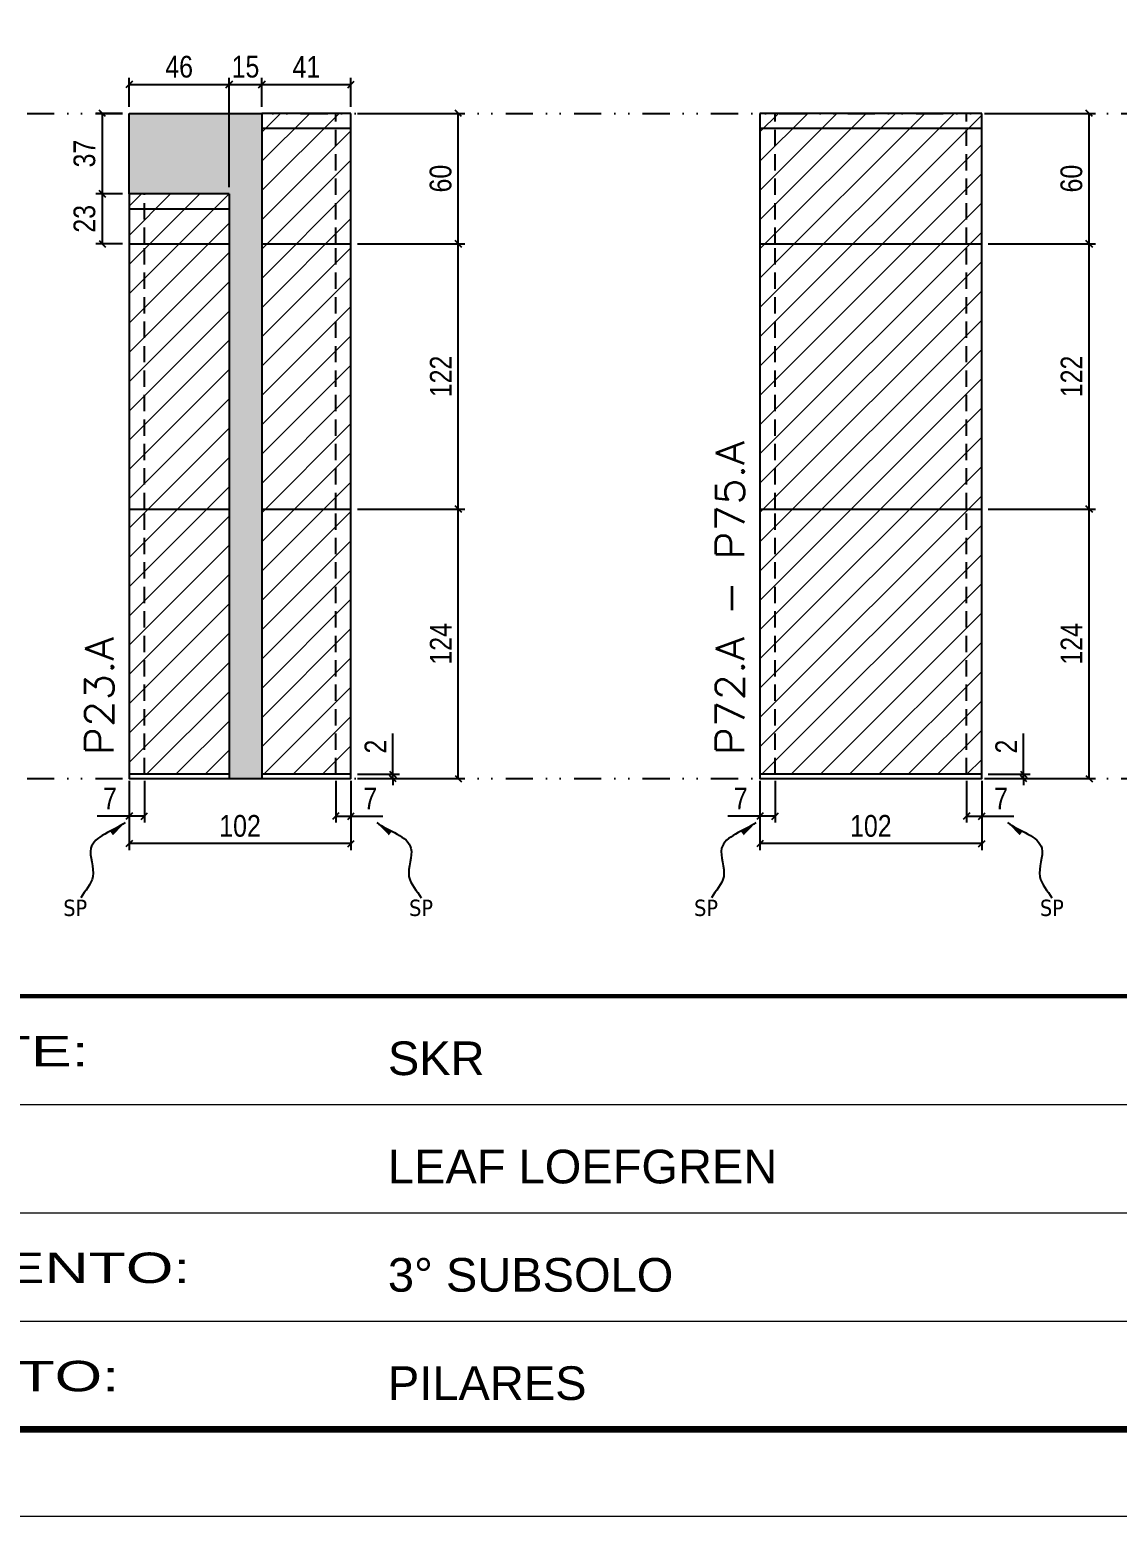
# Model space of a CAD drawing. Header units: millimetres. Extents: x 13777 to 27878, y -21631 to 6985.
# Drawn here: x 16546 to 17046, y -957 to -273 of the extents above; entities that cross this region are included whole.
import ezdxf

# ---------------------------------------------------------------- set-up
doc = ezdxf.new("R2010")
doc.units = ezdxf.units.MM
for name, pattern in [('CONTINUO', [0]), ('DASHED', [0.75, 0.5, -0.25]), ('DIVIDE2', [0.625, 0.25, -0.125, 0, -0.125, 0, -0.125]), ('HIDDEN', [0.375, 0.25, -0.125])]:
    doc.linetypes.add(name, pattern=pattern)
for name, color, linetype in [('COTA', 241, 'Continuous'), ('Nível', 160, 'Continuous'), ('Painéis', 200, 'Continuous'), ('SARR_2.2x7', 40, 'Continuous'), ('Sarrafo de Pressão', 42, 'HIDDEN'), ('texto', 7, 'Continuous')]:
    doc.layers.add(name, color=color, linetype=linetype)
for name, color, linetype, lineweight in [('Folhas', 255, 'Continuous', 9), ('Hachura', 251, 'Continuous', 9), ('SARRAFO DE PRESSAO', 251, 'DASHED', 9), ('Texto Seção', 7, 'Continuous', 15)]:
    doc.layers.add(name, color=color, linetype=linetype, lineweight=lineweight)
doc.styles.add('ARIAL', font='arial.ttf')
doc.styles.add('COTA TECNICA', font='techl___.ttf', dxfattribs={"height": 10})
doc.styles.add('COTA TECNICA-50', font='techl___.ttf', dxfattribs={"height": 10})
doc.styles.add('REGUA-120', font='ROMANS.shx', dxfattribs={"height": 15})
doc.styles.get("Standard").update_dxf_attribs({"font": 'arial.ttf'})
doc.styles.add('Tecnologia', font='')
doc.styles.get('Tecnologia').set_extended_font_data('Forgotten Futurist')
doc.dimstyles.new('COTA PAINEL-50', dxfattribs={"dimtxt": 10, "dimasz": 3, "dimexe": 3, "dimexo": 3, "dimgap": 3, "dimtad": 1, "dimdec": 1, "dimzin": 12, "dimdsep": 46, "dimtxsty": 'COTA TECNICA-50', "dimblk1": 'OBLIQUE', "dimblk2": 'OBLIQUE', "dimsah": 1, "dimcen": 0.9, "dimclrd": 4, "dimclre": 4, "dimclrt": 240, "dimadec": 1, "dimazin": 3, "dimtfac": 1, "dimtdec": 1, "dimtmove": 0, "dimatfit": 3, "dimfxl": 1, "dimtolj": 1, "dimtzin": 12, "dimarcsym": 0})
doc.dimstyles.new('PAINEL', dxfattribs={"dimtxt": 10, "dimasz": 3, "dimexe": 3, "dimexo": 3, "dimgap": 3, "dimtad": 1, "dimdec": 1, "dimzin": 12, "dimdsep": 46, "dimtxsty": 'COTA TECNICA', "dimblk1": 'OBLIQUE', "dimblk2": 'OBLIQUE', "dimsah": 1, "dimcen": 0.9, "dimclrd": 4, "dimclre": 4, "dimclrt": 240, "dimadec": 1, "dimazin": 3, "dimtfac": 1, "dimtdec": 1, "dimtmove": 0, "dimatfit": 3, "dimfxl": 1, "dimtolj": 1, "dimtzin": 12, "dimarcsym": 0})
doc.dimstyles.get("Standard").update_dxf_attribs({"dimtxt": 0.18, "dimasz": 0.18, "dimexe": 0.18, "dimexo": 0.0625, "dimgap": 0.09, "dimtad": 0, "dimtih": 1, "dimtoh": 1, "dimdec": 4, "dimzin": 0, "dimdsep": 46, "dimtxsty": 'Standard', "dimcen": 0.09, "dimadec": 0, "dimazin": 0, "dimtfac": 1, "dimtdec": 4, "dimtofl": 0, "dimtmove": 0, "dimatfit": 3, "dimfxl": 1, "dimtolj": 1, "dimtzin": 0, "dimarcsym": 0})

# ---------------------------------------------------------------- blocks, each defined once
blk = doc.blocks.new('9999999999')
at = {"color": 30, "linetype": 'CONTINUO'}
for p, q in [((98564.56, 34379.64), (99583.98, 34379.64)), ((98564.56, 34329.83), (99487.98, 34329.83)), ((98564.56, 34280.02), (99487.98, 34280.02))]:
    blk.add_line(p, q, dxfattribs=at)
at = {"color": 30, "linetype": 'CONTINUO', "const_width": 2}
blk.add_lwpolyline([(99583.98, 34230.21), (99583.98, 34414.45, 0.414214), (99568.98, 34429.45), (98228.98, 34429.45, 0.414214), (98213.98, 34414.45), (98213.98, 34245.21, 0.414214), (98228.98, 34230.21), (99583.98, 34230.21)], format="xyb", dxfattribs=at)
at = {"layer": 'Folhas'}
blk.add_lwpolyline([(98138.98, 34190.21), (99623.98, 34190.21), (99623.98, 35240.21), (98138.98, 35240.21)], close=True, dxfattribs=at)
at = {"layer": 'Folhas', "color": 30, "const_width": 3}
blk.add_lwpolyline([(98213.98, 34230.21), (99583.98, 34230.21), (99583.98, 35200.21), (98213.98, 35200.21)], close=True, dxfattribs=at)
at = {"color": 7, "linetype": 'Continuous', "ltscale": 5, "style": 'ARIAL'}
for s, height, p in [('SKR', 15.483, (98837.68, 34393.13)), ('LEAF LOEFGREN', 15.4829, (98837.68, 34343.32)), ('3° SUBSOLO', 15.483, (98837.68, 34293.51)), ('PILARES', 15.483, (98837.68, 34243.7))]:
    blk.add_text(s, height=height, dxfattribs=at).set_placement(p)
at = {"layer": 'Folhas', "color": 7, "style": 'Tecnologia', "width": 1.5}
for s, p in [('CLIENTE:', (98573.65, 34397.17)), ('PAVIMENTO:', (98573.65, 34297.5)), ('PROJETO:', (98573.65, 34247.69))]:
    blk.add_text(s, height=14, dxfattribs=at).set_placement(p)
blk = doc.blocks.new('_Oblique')
at = {"color": 0, "linetype": 'ByBlock', "lineweight": -2}
blk.add_line((-0.5, -0.5), (0.5, 0.5), dxfattribs=at)
blk = doc.blocks.new('*D1623')
at = {"layer": 'COTA', "color": 4, "lineweight": -2, "transparency": 16777216}
for p, q in [((16591.68, -618.44), (16591.68, -650.33)), ((16693.68, -618.44), (16693.68, -650.33)), ((16693.68, -647.33), (16591.68, -647.33))]:
    blk.add_line(p, q, dxfattribs=at)
at = {"layer": 'Defpoints', "color": 0, "transparency": 16777216}
for p in [(16591.68, -615.44), (16693.68, -615.44), (16591.68, -647.33)]:
    blk.add_point(p, dxfattribs=at)
at = {"layer": 'COTA', "color": 4, "lineweight": -2, "transparency": 16777216, "xscale": 3, "yscale": 3, "zscale": 3, "rotation": 180}
blk.add_blockref('_Oblique', (16591.68, -647.33), dxfattribs=at)
at = {"layer": 'COTA', "color": 4, "lineweight": -2, "transparency": 16777216, "xscale": 3, "yscale": 3, "zscale": 3}
blk.add_blockref('_Oblique', (16693.68, -647.33), dxfattribs=at)
at = {"layer": 'COTA', "color": 240, "transparency": 16777216, "insert": (16642.68, -639.23), "char_height": 10, "attachment_point": 5, "style": 'COTA TECNICA'}
blk.add_mtext('\\A1;102', dxfattribs=at)
blk = doc.blocks.new('*D1624')
at = {"layer": 'COTA', "color": 4, "lineweight": -2, "transparency": 16777216}
for p, q in [((16686.68, -618.44), (16686.68, -637.68)), ((16693.68, -620.44), (16693.68, -637.68)), ((16686.68, -634.68), (16693.68, -634.68)), ((16693.68, -634.68), (16708.41, -634.68))]:
    blk.add_line(p, q, dxfattribs=at)
at = {"layer": 'Defpoints', "color": 0, "transparency": 16777216}
for p in [(16686.68, -615.44), (16693.68, -617.44), (16693.68, -634.68)]:
    blk.add_point(p, dxfattribs=at)
at = {"layer": 'COTA', "color": 4, "lineweight": -2, "transparency": 16777216, "xscale": 3, "yscale": 3, "zscale": 3, "rotation": 180}
blk.add_blockref('_Oblique', (16686.68, -634.68), dxfattribs=at)
at = {"layer": 'COTA', "color": 4, "lineweight": -2, "transparency": 16777216, "xscale": 3, "yscale": 3, "zscale": 3}
blk.add_blockref('_Oblique', (16693.68, -634.68), dxfattribs=at)
at = {"layer": 'COTA', "color": 240, "transparency": 16777216, "insert": (16702.54, -626.61), "char_height": 10, "attachment_point": 5, "style": 'COTA TECNICA-50'}
blk.add_mtext('\\A1;7', dxfattribs=at)
blk = doc.blocks.new('*D1625')
at = {"layer": 'COTA', "color": 4, "lineweight": -2, "transparency": 16777216}
for p, q in [((16591.68, -620.44), (16591.68, -637.68)), ((16598.68, -618.44), (16598.68, -637.68)), ((16591.68, -634.68), (16576.95, -634.68)), ((16598.68, -634.68), (16591.68, -634.68))]:
    blk.add_line(p, q, dxfattribs=at)
at = {"layer": 'Defpoints', "color": 0, "transparency": 16777216}
for p in [(16591.68, -617.44), (16598.68, -615.44), (16591.68, -634.68)]:
    blk.add_point(p, dxfattribs=at)
at = {"layer": 'COTA', "color": 4, "lineweight": -2, "transparency": 16777216, "xscale": 3, "yscale": 3, "zscale": 3, "rotation": 180}
blk.add_blockref('_Oblique', (16591.68, -634.68), dxfattribs=at)
at = {"layer": 'COTA', "color": 4, "lineweight": -2, "transparency": 16777216, "xscale": 3, "yscale": 3, "zscale": 3}
blk.add_blockref('_Oblique', (16598.68, -634.68), dxfattribs=at)
at = {"layer": 'COTA', "color": 240, "transparency": 16777216, "insert": (16582.81, -626.61), "char_height": 10, "attachment_point": 5, "style": 'COTA TECNICA-50'}
blk.add_mtext('\\A1;7', dxfattribs=at)
blk = doc.blocks.new('*D1626')
at = {"layer": 'COTA', "color": 4, "lineweight": -2, "transparency": 16777216}
for p, q in [((16712.94, -615.44), (16712.94, -596.64)), ((16696.68, -615.44), (16715.94, -615.44)), ((16696.68, -617.44), (16715.94, -617.44)), ((16712.94, -617.44), (16712.94, -615.44)), ((16712.94, -617.44), (16712.94, -620.44))]:
    blk.add_line(p, q, dxfattribs=at)
at = {"layer": 'Defpoints', "color": 0, "transparency": 16777216}
for p in [(16693.68, -615.44), (16693.68, -617.44), (16712.94, -617.44)]:
    blk.add_point(p, dxfattribs=at)
at = {"layer": 'COTA', "color": 4, "lineweight": -2, "transparency": 16777216, "xscale": 3, "yscale": 3, "zscale": 3}
for p, rotation in [((16712.94, -615.44), 270), ((16712.94, -617.44), 90)]:
    blk.add_blockref('_Oblique', p, dxfattribs=dict(at, rotation=rotation))
at = {"layer": 'COTA', "color": 240, "transparency": 16777216, "insert": (16704.94, -602.69), "char_height": 10, "attachment_point": 5, "rotation": 90, "style": 'COTA TECNICA-50'}
blk.add_mtext('\\A1;2', dxfattribs=at)
blk = doc.blocks.new('*D1627')
at = {"layer": 'COTA', "color": 4, "lineweight": -2, "transparency": 16777216}
for p, q in [((16696.68, -371.44), (16746.05, -371.44)), ((16743.05, -493.44), (16743.05, -371.44)), ((16696.68, -493.44), (16746.05, -493.44))]:
    blk.add_line(p, q, dxfattribs=at)
at = {"layer": 'Defpoints', "color": 0, "transparency": 16777216}
for p in [(16693.68, -371.44), (16743.05, -371.44), (16693.68, -493.44)]:
    blk.add_point(p, dxfattribs=at)
at = {"layer": 'COTA', "color": 4, "lineweight": -2, "transparency": 16777216, "xscale": 3, "yscale": 3, "zscale": 3}
for p, rotation in [((16743.05, -371.44), 90), ((16743.05, -493.44), 270)]:
    blk.add_blockref('_Oblique', p, dxfattribs=dict(at, rotation=rotation))
at = {"layer": 'COTA', "color": 240, "transparency": 16777216, "insert": (16734.99, -432.44), "char_height": 10, "attachment_point": 5, "rotation": 90, "style": 'COTA TECNICA-50'}
blk.add_mtext('\\A1;122', dxfattribs=at)
blk = doc.blocks.new('*D1628')
at = {"layer": 'COTA', "color": 4, "lineweight": -2, "transparency": 16777216}
for p, q in [((16696.68, -311.44), (16746.05, -311.44)), ((16743.05, -371.44), (16743.05, -311.44)), ((16696.68, -371.44), (16746.05, -371.44))]:
    blk.add_line(p, q, dxfattribs=at)
at = {"layer": 'Defpoints', "color": 0, "transparency": 16777216}
for p in [(16693.68, -311.44), (16743.05, -311.44), (16693.68, -371.44)]:
    blk.add_point(p, dxfattribs=at)
at = {"layer": 'COTA', "color": 4, "lineweight": -2, "transparency": 16777216, "xscale": 3, "yscale": 3, "zscale": 3}
for p, rotation in [((16743.05, -311.44), 90), ((16743.05, -371.44), 270)]:
    blk.add_blockref('_Oblique', p, dxfattribs=dict(at, rotation=rotation))
at = {"layer": 'COTA', "color": 240, "transparency": 16777216, "insert": (16734.94, -341.44), "char_height": 10, "attachment_point": 5, "rotation": 90, "style": 'COTA TECNICA-50'}
blk.add_mtext('\\A1;60', dxfattribs=at)
blk = doc.blocks.new('*D1647')
at = {"layer": 'COTA', "color": 4, "linetype": 'ByBlock', "lineweight": -2, "transparency": 16777216}
for p, q in [((16696.68, -493.44), (16746.05, -493.44)), ((16743.05, -617.44), (16743.05, -493.44)), ((16696.68, -617.44), (16746.05, -617.44))]:
    blk.add_line(p, q, dxfattribs=at)
at = {"layer": 'Defpoints', "color": 0, "linetype": 'ByBlock', "transparency": 16777216}
for p in [(16693.68, -493.44), (16743.05, -493.44), (16693.68, -617.44)]:
    blk.add_point(p, dxfattribs=at)
at = {"layer": 'COTA', "color": 4, "linetype": 'ByBlock', "lineweight": -2, "transparency": 16777216, "xscale": 3, "yscale": 3, "zscale": 3}
for p, rotation in [((16743.05, -493.44), 90), ((16743.05, -617.44), 270)]:
    blk.add_blockref('_Oblique', p, dxfattribs=dict(at, rotation=rotation))
at = {"layer": 'COTA', "color": 240, "linetype": 'ByBlock', "transparency": 16777216, "insert": (16734.97, -555.44), "char_height": 10, "attachment_point": 5, "rotation": 90, "style": 'COTA TECNICA'}
blk.add_mtext('\\A1;124', dxfattribs=at)
blk = doc.blocks.new('*D1648')
at = {"layer": 'COTA', "color": 4, "linetype": 'ByBlock', "lineweight": -2, "transparency": 16777216}
for p, q in [((16696.68, -493.44), (16746.05, -493.44)), ((16743.05, -617.44), (16743.05, -493.44)), ((16696.68, -617.44), (16746.05, -617.44))]:
    blk.add_line(p, q, dxfattribs=at)
at = {"layer": 'Defpoints', "color": 0, "linetype": 'ByBlock', "transparency": 16777216}
for p in [(16693.68, -493.44), (16743.05, -493.44), (16693.68, -617.44)]:
    blk.add_point(p, dxfattribs=at)
at = {"layer": 'COTA', "color": 4, "linetype": 'ByBlock', "lineweight": -2, "transparency": 16777216, "xscale": 3, "yscale": 3, "zscale": 3}
for p, rotation in [((16743.05, -493.44), 90), ((16743.05, -617.44), 270)]:
    blk.add_blockref('_Oblique', p, dxfattribs=dict(at, rotation=rotation))
at = {"layer": 'COTA', "color": 240, "linetype": 'ByBlock', "transparency": 16777216, "insert": (16734.97, -555.44), "char_height": 10, "attachment_point": 5, "rotation": 90, "style": 'COTA TECNICA'}
blk.add_mtext('\\A1;124', dxfattribs=at)
blk = doc.blocks.new('*D1629')
at = {"layer": 'COTA', "color": 4, "lineweight": -2, "transparency": 16777216}
for p, q in [((16881.76, -618.44), (16881.76, -650.33)), ((16983.76, -618.44), (16983.76, -650.33)), ((16983.76, -647.33), (16881.76, -647.33))]:
    blk.add_line(p, q, dxfattribs=at)
at = {"layer": 'Defpoints', "color": 0, "transparency": 16777216}
for p in [(16881.76, -615.44), (16983.76, -615.44), (16881.76, -647.33)]:
    blk.add_point(p, dxfattribs=at)
at = {"layer": 'COTA', "color": 4, "lineweight": -2, "transparency": 16777216, "xscale": 3, "yscale": 3, "zscale": 3, "rotation": 180}
blk.add_blockref('_Oblique', (16881.76, -647.33), dxfattribs=at)
at = {"layer": 'COTA', "color": 4, "lineweight": -2, "transparency": 16777216, "xscale": 3, "yscale": 3, "zscale": 3}
blk.add_blockref('_Oblique', (16983.76, -647.33), dxfattribs=at)
at = {"layer": 'COTA', "color": 240, "transparency": 16777216, "insert": (16932.76, -639.23), "char_height": 10, "attachment_point": 5, "style": 'COTA TECNICA'}
blk.add_mtext('\\A1;102', dxfattribs=at)
blk = doc.blocks.new('*D1630')
at = {"layer": 'COTA', "color": 4, "lineweight": -2, "transparency": 16777216}
for p, q in [((16976.76, -618.44), (16976.76, -637.68)), ((16983.76, -620.44), (16983.76, -637.68)), ((16976.76, -634.68), (16983.76, -634.68)), ((16983.76, -634.68), (16998.5, -634.68))]:
    blk.add_line(p, q, dxfattribs=at)
at = {"layer": 'Defpoints', "color": 0, "transparency": 16777216}
for p in [(16976.76, -615.44), (16983.76, -617.44), (16983.76, -634.68)]:
    blk.add_point(p, dxfattribs=at)
at = {"layer": 'COTA', "color": 4, "lineweight": -2, "transparency": 16777216, "xscale": 3, "yscale": 3, "zscale": 3, "rotation": 180}
blk.add_blockref('_Oblique', (16976.76, -634.68), dxfattribs=at)
at = {"layer": 'COTA', "color": 4, "lineweight": -2, "transparency": 16777216, "xscale": 3, "yscale": 3, "zscale": 3}
blk.add_blockref('_Oblique', (16983.76, -634.68), dxfattribs=at)
at = {"layer": 'COTA', "color": 240, "transparency": 16777216, "insert": (16992.63, -626.61), "char_height": 10, "attachment_point": 5, "style": 'COTA TECNICA-50'}
blk.add_mtext('\\A1;7', dxfattribs=at)
blk = doc.blocks.new('*D1631')
at = {"layer": 'COTA', "color": 4, "lineweight": -2, "transparency": 16777216}
for p, q in [((16881.76, -620.44), (16881.76, -637.68)), ((16888.76, -618.44), (16888.76, -637.68)), ((16881.76, -634.68), (16867.03, -634.68)), ((16888.76, -634.68), (16881.76, -634.68))]:
    blk.add_line(p, q, dxfattribs=at)
at = {"layer": 'Defpoints', "color": 0, "transparency": 16777216}
for p in [(16881.76, -617.44), (16888.76, -615.44), (16881.76, -634.68)]:
    blk.add_point(p, dxfattribs=at)
at = {"layer": 'COTA', "color": 4, "lineweight": -2, "transparency": 16777216, "xscale": 3, "yscale": 3, "zscale": 3, "rotation": 180}
blk.add_blockref('_Oblique', (16881.76, -634.68), dxfattribs=at)
at = {"layer": 'COTA', "color": 4, "lineweight": -2, "transparency": 16777216, "xscale": 3, "yscale": 3, "zscale": 3}
blk.add_blockref('_Oblique', (16888.76, -634.68), dxfattribs=at)
at = {"layer": 'COTA', "color": 240, "transparency": 16777216, "insert": (16872.9, -626.61), "char_height": 10, "attachment_point": 5, "style": 'COTA TECNICA-50'}
blk.add_mtext('\\A1;7', dxfattribs=at)
blk = doc.blocks.new('*D1632')
at = {"layer": 'COTA', "color": 4, "lineweight": -2, "transparency": 16777216}
for p, q in [((17003.02, -615.44), (17003.02, -596.64)), ((16986.76, -615.44), (17006.02, -615.44)), ((16986.76, -617.44), (17006.02, -617.44)), ((17003.02, -617.44), (17003.02, -615.44)), ((17003.02, -617.44), (17003.02, -620.44))]:
    blk.add_line(p, q, dxfattribs=at)
at = {"layer": 'Defpoints', "color": 0, "transparency": 16777216}
for p in [(16983.76, -615.44), (16983.76, -617.44), (17003.02, -617.44)]:
    blk.add_point(p, dxfattribs=at)
at = {"layer": 'COTA', "color": 4, "lineweight": -2, "transparency": 16777216, "xscale": 3, "yscale": 3, "zscale": 3}
for p, rotation in [((17003.02, -615.44), 270), ((17003.02, -617.44), 90)]:
    blk.add_blockref('_Oblique', p, dxfattribs=dict(at, rotation=rotation))
at = {"layer": 'COTA', "color": 240, "transparency": 16777216, "insert": (16995.02, -602.69), "char_height": 10, "attachment_point": 5, "rotation": 90, "style": 'COTA TECNICA-50'}
blk.add_mtext('\\A1;2', dxfattribs=at)
blk = doc.blocks.new('*D1633')
at = {"layer": 'COTA', "color": 4, "lineweight": -2, "transparency": 16777216}
for p, q in [((16986.76, -371.44), (17036.13, -371.44)), ((17033.13, -493.44), (17033.13, -371.44)), ((16986.76, -493.44), (17036.13, -493.44))]:
    blk.add_line(p, q, dxfattribs=at)
at = {"layer": 'Defpoints', "color": 0, "transparency": 16777216}
for p in [(16983.76, -371.44), (17033.13, -371.44), (16983.76, -493.44)]:
    blk.add_point(p, dxfattribs=at)
at = {"layer": 'COTA', "color": 4, "lineweight": -2, "transparency": 16777216, "xscale": 3, "yscale": 3, "zscale": 3}
for p, rotation in [((17033.13, -371.44), 90), ((17033.13, -493.44), 270)]:
    blk.add_blockref('_Oblique', p, dxfattribs=dict(at, rotation=rotation))
at = {"layer": 'COTA', "color": 240, "transparency": 16777216, "insert": (17025.07, -432.44), "char_height": 10, "attachment_point": 5, "rotation": 90, "style": 'COTA TECNICA-50'}
blk.add_mtext('\\A1;122', dxfattribs=at)
blk = doc.blocks.new('*D1634')
at = {"layer": 'COTA', "color": 4, "lineweight": -2, "transparency": 16777216}
for p, q in [((16986.76, -311.44), (17036.13, -311.44)), ((17033.13, -371.44), (17033.13, -311.44)), ((16986.76, -371.44), (17036.13, -371.44))]:
    blk.add_line(p, q, dxfattribs=at)
at = {"layer": 'Defpoints', "color": 0, "transparency": 16777216}
for p in [(16983.76, -311.44), (17033.13, -311.44), (16983.76, -371.44)]:
    blk.add_point(p, dxfattribs=at)
at = {"layer": 'COTA', "color": 4, "lineweight": -2, "transparency": 16777216, "xscale": 3, "yscale": 3, "zscale": 3}
for p, rotation in [((17033.13, -311.44), 90), ((17033.13, -371.44), 270)]:
    blk.add_blockref('_Oblique', p, dxfattribs=dict(at, rotation=rotation))
at = {"layer": 'COTA', "color": 240, "transparency": 16777216, "insert": (17025.03, -341.44), "char_height": 10, "attachment_point": 5, "rotation": 90, "style": 'COTA TECNICA-50'}
blk.add_mtext('\\A1;60', dxfattribs=at)
blk = doc.blocks.new('*D1649')
at = {"layer": 'COTA', "color": 4, "linetype": 'ByBlock', "lineweight": -2, "transparency": 16777216}
for p, q in [((16986.76, -493.44), (17036.13, -493.44)), ((17033.13, -617.44), (17033.13, -493.44)), ((16986.76, -617.44), (17036.13, -617.44))]:
    blk.add_line(p, q, dxfattribs=at)
at = {"layer": 'Defpoints', "color": 0, "linetype": 'ByBlock', "transparency": 16777216}
for p in [(16983.76, -493.44), (17033.13, -493.44), (16983.76, -617.44)]:
    blk.add_point(p, dxfattribs=at)
at = {"layer": 'COTA', "color": 4, "linetype": 'ByBlock', "lineweight": -2, "transparency": 16777216, "xscale": 3, "yscale": 3, "zscale": 3}
for p, rotation in [((17033.13, -493.44), 90), ((17033.13, -617.44), 270)]:
    blk.add_blockref('_Oblique', p, dxfattribs=dict(at, rotation=rotation))
at = {"layer": 'COTA', "color": 240, "linetype": 'ByBlock', "transparency": 16777216, "insert": (17025.06, -555.44), "char_height": 10, "attachment_point": 5, "rotation": 90, "style": 'COTA TECNICA'}
blk.add_mtext('\\A1;124', dxfattribs=at)
blk = doc.blocks.new('*D1650')
at = {"layer": 'COTA', "color": 4, "linetype": 'ByBlock', "lineweight": -2, "transparency": 16777216}
for p, q in [((16986.76, -493.44), (17036.13, -493.44)), ((17033.13, -617.44), (17033.13, -493.44)), ((16986.76, -617.44), (17036.13, -617.44))]:
    blk.add_line(p, q, dxfattribs=at)
at = {"layer": 'Defpoints', "color": 0, "linetype": 'ByBlock', "transparency": 16777216}
for p in [(16983.76, -493.44), (17033.13, -493.44), (16983.76, -617.44)]:
    blk.add_point(p, dxfattribs=at)
at = {"layer": 'COTA', "color": 4, "linetype": 'ByBlock', "lineweight": -2, "transparency": 16777216, "xscale": 3, "yscale": 3, "zscale": 3}
for p, rotation in [((17033.13, -493.44), 90), ((17033.13, -617.44), 270)]:
    blk.add_blockref('_Oblique', p, dxfattribs=dict(at, rotation=rotation))
at = {"layer": 'COTA', "color": 240, "linetype": 'ByBlock', "transparency": 16777216, "insert": (17025.06, -555.44), "char_height": 10, "attachment_point": 5, "rotation": 90, "style": 'COTA TECNICA'}
blk.add_mtext('\\A1;124', dxfattribs=at)
blk = doc.blocks.new('*D1642')
at = {"layer": 'COTA', "color": 4, "lineweight": -2, "transparency": 16777216}
for p, q in [((16588.68, -348.44), (16576.38, -348.44)), ((16579.38, -371.44), (16579.38, -348.44)), ((16588.68, -371.44), (16576.38, -371.44))]:
    blk.add_line(p, q, dxfattribs=at)
at = {"layer": 'Defpoints', "color": 0, "transparency": 16777216}
for p in [(16579.38, -348.44), (16591.68, -348.44), (16591.68, -371.44)]:
    blk.add_point(p, dxfattribs=at)
at = {"layer": 'COTA', "color": 4, "lineweight": -2, "transparency": 16777216, "xscale": 3, "yscale": 3, "zscale": 3}
for p, rotation in [((16579.38, -348.44), 90), ((16579.38, -371.44), 270)]:
    blk.add_blockref('_Oblique', p, dxfattribs=dict(at, rotation=rotation))
at = {"layer": 'COTA', "color": 240, "transparency": 16777216, "insert": (16571.16, -359.94), "char_height": 10, "attachment_point": 5, "rotation": 90, "style": 'COTA TECNICA'}
blk.add_mtext('\\A1;23', dxfattribs=at)
blk = doc.blocks.new('*D1643')
at = {"layer": 'COTA', "color": 4, "lineweight": -2, "transparency": 16777216}
for p, q in [((16588.68, -311.44), (16576.38, -311.44)), ((16579.38, -348.44), (16579.38, -311.44)), ((16588.68, -348.44), (16576.38, -348.44))]:
    blk.add_line(p, q, dxfattribs=at)
at = {"layer": 'Defpoints', "color": 0, "transparency": 16777216}
for p in [(16579.38, -311.44), (16591.68, -311.44), (16591.68, -348.44)]:
    blk.add_point(p, dxfattribs=at)
at = {"layer": 'COTA', "color": 4, "lineweight": -2, "transparency": 16777216, "xscale": 3, "yscale": 3, "zscale": 3}
for p, rotation in [((16579.38, -311.44), 90), ((16579.38, -348.44), 270)]:
    blk.add_blockref('_Oblique', p, dxfattribs=dict(at, rotation=rotation))
at = {"layer": 'COTA', "color": 240, "transparency": 16777216, "insert": (16571.16, -329.94), "char_height": 10, "attachment_point": 5, "rotation": 90, "style": 'COTA TECNICA'}
blk.add_mtext('\\A1;37', dxfattribs=at)
blk = doc.blocks.new('*D1644')
at = {"layer": 'COTA', "color": 4, "lineweight": -2, "transparency": 16777216}
for p, q in [((16591.68, -308.44), (16591.68, -295.13)), ((16591.68, -298.13), (16637.68, -298.13)), ((16637.68, -345.44), (16637.68, -295.13))]:
    blk.add_line(p, q, dxfattribs=at)
at = {"layer": 'Defpoints', "color": 0, "transparency": 16777216}
for p in [(16637.68, -298.13), (16591.68, -311.44), (16637.68, -348.44)]:
    blk.add_point(p, dxfattribs=at)
at = {"layer": 'COTA', "color": 4, "lineweight": -2, "transparency": 16777216, "xscale": 3, "yscale": 3, "zscale": 3, "rotation": 180}
blk.add_blockref('_Oblique', (16591.68, -298.13), dxfattribs=at)
at = {"layer": 'COTA', "color": 4, "lineweight": -2, "transparency": 16777216, "xscale": 3, "yscale": 3, "zscale": 3}
blk.add_blockref('_Oblique', (16637.68, -298.13), dxfattribs=at)
at = {"layer": 'COTA', "color": 240, "transparency": 16777216, "insert": (16614.68, -290.03), "char_height": 10, "attachment_point": 5, "style": 'COTA TECNICA'}
blk.add_mtext('\\A1;46', dxfattribs=at)
blk = doc.blocks.new('*D1645')
at = {"layer": 'COTA', "color": 4, "lineweight": -2, "transparency": 16777216}
for p, q in [((16637.68, -345.44), (16637.68, -295.13)), ((16637.68, -298.13), (16652.68, -298.13)), ((16652.68, -308.44), (16652.68, -295.13))]:
    blk.add_line(p, q, dxfattribs=at)
at = {"layer": 'Defpoints', "color": 0, "transparency": 16777216}
for p in [(16652.68, -298.13), (16652.68, -311.44), (16637.68, -348.44)]:
    blk.add_point(p, dxfattribs=at)
at = {"layer": 'COTA', "color": 4, "lineweight": -2, "transparency": 16777216, "xscale": 3, "yscale": 3, "zscale": 3, "rotation": 180}
blk.add_blockref('_Oblique', (16637.68, -298.13), dxfattribs=at)
at = {"layer": 'COTA', "color": 4, "lineweight": -2, "transparency": 16777216, "xscale": 3, "yscale": 3, "zscale": 3}
blk.add_blockref('_Oblique', (16652.68, -298.13), dxfattribs=at)
at = {"layer": 'COTA', "color": 240, "transparency": 16777216, "insert": (16645.18, -290.02), "char_height": 10, "attachment_point": 5, "style": 'COTA TECNICA'}
blk.add_mtext('\\A1;15', dxfattribs=at)
blk = doc.blocks.new('*D1646')
at = {"layer": 'COTA', "color": 4, "lineweight": -2, "transparency": 16777216}
for p, q in [((16652.68, -308.44), (16652.68, -295.13)), ((16652.68, -298.13), (16693.68, -298.13)), ((16693.68, -308.44), (16693.68, -295.13))]:
    blk.add_line(p, q, dxfattribs=at)
at = {"layer": 'Defpoints', "color": 0, "transparency": 16777216}
for p in [(16693.68, -298.13), (16652.68, -311.44), (16693.68, -311.44)]:
    blk.add_point(p, dxfattribs=at)
at = {"layer": 'COTA', "color": 4, "lineweight": -2, "transparency": 16777216, "xscale": 3, "yscale": 3, "zscale": 3, "rotation": 180}
blk.add_blockref('_Oblique', (16652.68, -298.13), dxfattribs=at)
at = {"layer": 'COTA', "color": 4, "lineweight": -2, "transparency": 16777216, "xscale": 3, "yscale": 3, "zscale": 3}
blk.add_blockref('_Oblique', (16693.68, -298.13), dxfattribs=at)
at = {"layer": 'COTA', "color": 240, "transparency": 16777216, "insert": (16673.18, -290.06), "char_height": 10, "attachment_point": 5, "style": 'COTA TECNICA'}
blk.add_mtext('\\A1;41', dxfattribs=at)

msp = doc.modelspace()

# ---------------------------------------------------------------- hatches: boundary and pattern name
at = {"layer": 'COTA'}
h = msp.add_hatch(dxfattribs=at)
h.set_pattern_fill('AR-CONC', color=256, scale=0.03)
h.set_pattern_definition([(50, (-3141.7567, -1148.575), (5.4655401, -0.4781726), [0.5715, -6.2865]), (355, (-3141.7567, -1148.575), (-1.0573026, 5.7317054), [0.4572, -5.0292175]), (100.451445, (-3141.301, -1148.615), (4.4082374, 5.2535326), [0.4857003, -5.3427073]), (46.1842, (-3141.757, -1147.051), (8.1323712, -1.2612698), [0.85725, -9.42975]), (96.635558, (-3141.079, -1147.156), (7.122124, 7.4227837), [0.7285507, -8.0140682]), (351.18415, (-3141.757, -1147.051), (7.122124, 7.4227837), [0.685799, -7.543792]), (21, (-3140.9947, -1147.432), (4.5484317, -3.0679559), [0.5715, -6.2865]), (326, (-3140.9947, -1147.432), (1.8540609, 5.525639), [0.4572, -5.0292]), (71.451445, (-3140.6156, -1147.688), (6.4024926, 2.457683), [0.4857003, -5.3426981]), (37.5, (-3141.7567, -1148.5751), (0.0926581, 2.53665117), [0, -4.96824, 0, -5.1054, 0, -5.04825]), (7.5, (-3141.7567, -1148.575), (2.00458988, 3.00541724), [0, -2.91084, 0, -4.85394, 0, -1.92405]), (327.5, (-3143.456, -1148.5751), (4.06771786, -0.17186232), [0, -1.905, 0, -5.9436, 0, -7.8867]), (317.5, (-3144.218, -1148.575), (4.44387544, 0.7627947), [0, -2.4765, 0, -3.94716, 0, -5.6007])])
h.paths.add_polyline_path([(16652.68, -311.44), (16591.68, -311.44), (16591.68, -348.44), (16637.68, -348.44), (16637.68, -617.44), (16652.68, -617.44)])
at = {"layer": 'Hachura', "linetype": 'ByBlock'}
h = msp.add_hatch(dxfattribs=at)
h.set_pattern_fill('ANSI31', color=256, scale=3)
h.paths.add_polyline_path([(16591.68, -348.44), (16591.68, -371.44), (16637.68, -371.44), (16637.68, -348.44)])
h.paths.add_polyline_path([(16637.68, -371.44), (16591.68, -371.44), (16591.68, -493.44), (16637.68, -493.44)])
h.paths.add_polyline_path([(16591.68, -615.44), (16637.68, -615.44), (16637.68, -493.44), (16591.68, -493.44)])
h.paths.add_polyline_path([(16652.68, -615.44), (16693.68, -615.44), (16693.68, -493.44), (16652.68, -493.44)])
h.paths.add_polyline_path([(16652.68, -493.44), (16693.68, -493.44), (16693.68, -371.44), (16652.68, -371.44)])
h.paths.add_polyline_path([(16693.68, -311.44), (16652.68, -311.44), (16652.68, -371.44), (16693.68, -371.44)])
h.paths.add_polyline_path([(16983.76, -371.44), (16983.76, -311.44), (16881.76, -311.44), (16881.76, -371.44)])
h.paths.add_polyline_path([(16983.76, -371.44), (16881.76, -371.44), (16881.76, -493.44), (16983.76, -493.44)])
h.paths.add_polyline_path([(16983.76, -493.44), (16881.76, -493.44), (16881.76, -615.44), (16983.76, -615.44)])
h.paths.add_polyline_path([(17276.77, -493.44), (17174.77, -493.44), (17174.77, -615.44), (17276.77, -615.44)])
h.paths.add_polyline_path([(17276.77, -371.44), (17174.77, -371.44), (17174.77, -493.44), (17276.77, -493.44)])
h.paths.add_polyline_path([(17174.77, -348.44), (17174.77, -371.44), (17276.77, -371.44), (17276.77, -348.44)])

# ---------------------------------------------------------------- linework, layer by layer
at = {"layer": 'COTA'}
for p, q in [((16591.68, -348.44), (16591.68, -311.44)), ((16591.68, -311.44), (16652.68, -311.44))]:
    msp.add_line(p, q, dxfattribs=at)
at = {"layer": 'Nível', "color": 4, "linetype": 'DIVIDE2', "ltscale": 50}
for p, q in [((13777.11, -311.44), (21531.15, -311.44)), ((13777.11, -617.44), (21531.15, -617.44))]:
    msp.add_line(p, q, dxfattribs=at)
at = {"layer": 'Painéis'}
for p, q in [((16693.68, -311.44), (16652.68, -311.44)), ((16652.68, -311.44), (16652.68, -617.44)), ((16693.68, -615.44), (16693.68, -311.44)), ((16983.76, -311.44), (16881.76, -311.44)), ((16881.76, -311.44), (16881.76, -615.44)), ((16983.76, -615.44), (16983.76, -311.44)), ((16637.68, -348.44), (16591.68, -348.44)), ((16591.68, -348.44), (16591.68, -615.44)), ((16637.68, -348.44), (16637.68, -617.44)), ((16591.68, -371.44), (16637.68, -371.44)), ((16652.68, -371.44), (16693.68, -371.44)), ((16881.76, -371.44), (16983.76, -371.44)), ((16591.68, -493.44), (16637.68, -493.44)), ((16652.68, -493.44), (16693.68, -493.44)), ((16881.76, -493.44), (16983.76, -493.44))]:
    msp.add_line(p, q, dxfattribs=at)
msp.add_lwpolyline([(16637.68, -615.44), (16591.68, -615.44), (16591.68, -617.44), (16693.68, -617.44), (16693.68, -615.44), (16652.68, -615.44)], dxfattribs=at)
msp.add_lwpolyline([(16983.76, -615.44), (16881.76, -615.44), (16881.76, -617.44), (16983.76, -617.44)], close=True, dxfattribs=at)
at = {"layer": 'SARR_2.2x7'}
for p, q in [((16693.68, -318.44), (16652.68, -318.44)), ((16983.76, -318.44), (16881.76, -318.44)), ((16637.68, -355.44), (16591.68, -355.44))]:
    msp.add_line(p, q, dxfattribs=at)
at = {"layer": 'Sarrafo de Pressão', "ltscale": 30}
for p, q in [((16686.68, -371.44), (16686.68, -311.44)), ((16888.76, -371.44), (16888.76, -311.44)), ((16976.76, -371.44), (16976.76, -311.44)), ((16598.68, -371.44), (16598.68, -348.44)), ((16598.68, -493.44), (16598.68, -371.44)), ((16686.68, -493.44), (16686.68, -371.44)), ((16888.76, -493.44), (16888.76, -371.44)), ((16976.76, -493.44), (16976.76, -371.44)), ((16598.68, -615.44), (16598.68, -493.44)), ((16686.68, -615.44), (16686.68, -493.44)), ((16888.76, -615.44), (16888.76, -493.44)), ((16976.76, -615.44), (16976.76, -493.44))]:
    msp.add_line(p, q, dxfattribs=at)

# ---------------------------------------------------------------- block references
at = {"layer": 'SARRAFO DE PRESSAO', "color": 6, "linetype": 'ByBlock'}
msp.add_blockref('9999999999', (-82127.01, -35146.93), dxfattribs=at)

# ---------------------------------------------------------------- texts
at = {"layer": 'texto', "color": 0, "char_height": 7.5, "attachment_point": 5}
for insert in [(16566.9, -676.93), (16725.93, -676.93), (16856.99, -676.93), (17016.01, -676.93)]:
    msp.add_mtext('{\\fTahoma|b0|i0|c0|p34;\\C4;SP}', dxfattribs=dict(at, insert=insert))
at = {"layer": 'Texto Seção', "style": 'REGUA-120', "width": 1.1}
for s, p in [('P72.A - P75.A', (16874.51, -606.68)), ('P23.A', (16584.43, -606.68))]:
    msp.add_text(s, height=13, rotation=90, dxfattribs=at).set_placement(p)

# ---------------------------------------------------------------- dimensions: what is measured, and where the dimension line sits
at = {"layer": 'COTA'}
for base, p1, p2, dimstyle, picture, middle in [((16637.68, -298.13), (16591.68, -311.44), (16637.68, -348.44), 'PAINEL', '*D1644', (16614.68, -290.03)), ((16693.68, -634.68), (16686.68, -615.44), (16693.68, -617.44), 'COTA PAINEL-50', '*D1624', (16702.54, -626.61)), ((16983.76, -634.68), (16976.76, -615.44), (16983.76, -617.44), 'COTA PAINEL-50', '*D1630', (16992.63, -626.61))]:
    dim = msp.add_linear_dim(base=base, p1=p1, p2=p2, dimstyle=dimstyle, dxfattribs=at)
    dim.commit()
    dim.dimension.update_dxf_attribs({"geometry": picture, "text_midpoint": middle})
dim = msp.add_linear_dim(base=(16652.68, -298.13), p1=(16637.68, -348.44), p2=(16652.68, -311.44), dimstyle='PAINEL', override={"dimtmove": 1}, dxfattribs=at)
dim.commit()
dim.dimension.update_dxf_attribs({"geometry": '*D1645', "text_midpoint": (16645.18, -298.13), "dimtype": 160})
dim = msp.add_linear_dim(base=(16693.68, -298.13), p1=(16652.68, -311.44), p2=(16693.68, -311.44), dimstyle='PAINEL', override={"dimtmove": 1}, dxfattribs=at)
dim.commit()
dim.dimension.update_dxf_attribs({"geometry": '*D1646', "text_midpoint": (16673.18, -290.06)})
for base, p1, p2, angle, dimstyle, picture, middle in [((16579.38, -311.44), (16591.68, -348.44), (16591.68, -311.44), 90, 'PAINEL', '*D1643', (16571.16, -329.94)), ((16743.05, -311.44), (16693.68, -371.44), (16693.68, -311.44), 90, 'COTA PAINEL-50', '*D1628', (16734.94, -341.44)), ((17033.13, -311.44), (16983.76, -371.44), (16983.76, -311.44), 90, 'COTA PAINEL-50', '*D1634', (17025.03, -341.44)), ((16579.38, -348.44), (16591.68, -371.44), (16591.68, -348.44), 90, 'PAINEL', '*D1642', (16571.16, -359.94)), ((16743.05, -371.44), (16693.68, -493.44), (16693.68, -371.44), 90, 'COTA PAINEL-50', '*D1627', (16734.99, -432.44)), ((17033.13, -371.44), (16983.76, -493.44), (16983.76, -371.44), 90, 'COTA PAINEL-50', '*D1633', (17025.07, -432.44)), ((16591.68, -634.68), (16598.68, -615.44), (16591.68, -617.44), 180, 'COTA PAINEL-50', '*D1625', (16582.81, -626.61)), ((16881.76, -634.68), (16888.76, -615.44), (16881.76, -617.44), 180, 'COTA PAINEL-50', '*D1631', (16872.9, -626.61))]:
    dim = msp.add_linear_dim(base=base, p1=p1, p2=p2, angle=angle, dimstyle=dimstyle, dxfattribs=at)
    dim.commit()
    dim.dimension.update_dxf_attribs({"geometry": picture, "text_midpoint": middle})
at = {"layer": 'COTA', "linetype": 'ByBlock'}
for p1, p2, picture, middle in [((16693.68, -617.44), (16693.68, -493.44), '*D1647', (16734.97, -555.44)), ((16693.68, -617.44), (16693.68, -493.44), '*D1648', (16734.97, -555.44)), ((16983.76, -617.44), (16983.76, -493.44), '*D1649', (17025.06, -555.44)), ((16983.76, -617.44), (16983.76, -493.44), '*D1650', (17025.06, -555.44))]:
    dim = msp.add_aligned_dim(p1=p1, p2=p2, distance=-49.37, dimstyle='PAINEL', dxfattribs=at)
    dim.commit()
    dim.dimension.update_dxf_attribs({"geometry": picture, "text_midpoint": middle})
at = {"layer": 'COTA'}
for base, p1, p2, picture, middle in [((16712.94, -617.44), (16693.68, -615.44), (16693.68, -617.44), '*D1626', (16712.94, -602.69)), ((17003.02, -617.44), (16983.76, -615.44), (16983.76, -617.44), '*D1632', (17003.02, -602.69))]:
    dim = msp.add_linear_dim(base=base, p1=p1, p2=p2, angle=90, dimstyle='COTA PAINEL-50', dxfattribs=at)
    dim.commit()
    dim.dimension.update_dxf_attribs({"geometry": picture, "text_midpoint": middle, "dimtype": 160})
for base, p1, p2, picture, middle in [((16591.68, -647.33), (16693.68, -615.44), (16591.68, -615.44), '*D1623', (16642.68, -639.23)), ((16881.76, -647.33), (16983.76, -615.44), (16881.76, -615.44), '*D1629', (16932.76, -639.23))]:
    dim = msp.add_linear_dim(base=base, p1=p1, p2=p2, angle=180, dimstyle='PAINEL', override={"dimarcsym": 2}, dxfattribs=at)
    dim.commit()
    dim.dimension.update_dxf_attribs({"geometry": picture, "text_midpoint": middle})

# ---------------------------------------------------------------- leaders
at = {"layer": 'COTA', "path_type": 1}
for points in [[(16589.85, -637.62), (16574.07, -649.46), (16574.99, -662.46), (16569.44, -672.24)], [(16705.51, -637.62), (16721.29, -649.46), (16720.37, -662.46), (16725.92, -672.24)], [(16879.94, -637.62), (16864.15, -649.46), (16865.08, -662.46), (16859.52, -672.24)], [(16995.59, -637.62), (17011.38, -649.46), (17010.45, -662.46), (17016.01, -672.24)]]:
    msp.add_leader(points, dimstyle='Standard', override={"dimasz": 8}, dxfattribs=at)

doc.saveas('drawing.dxf')
